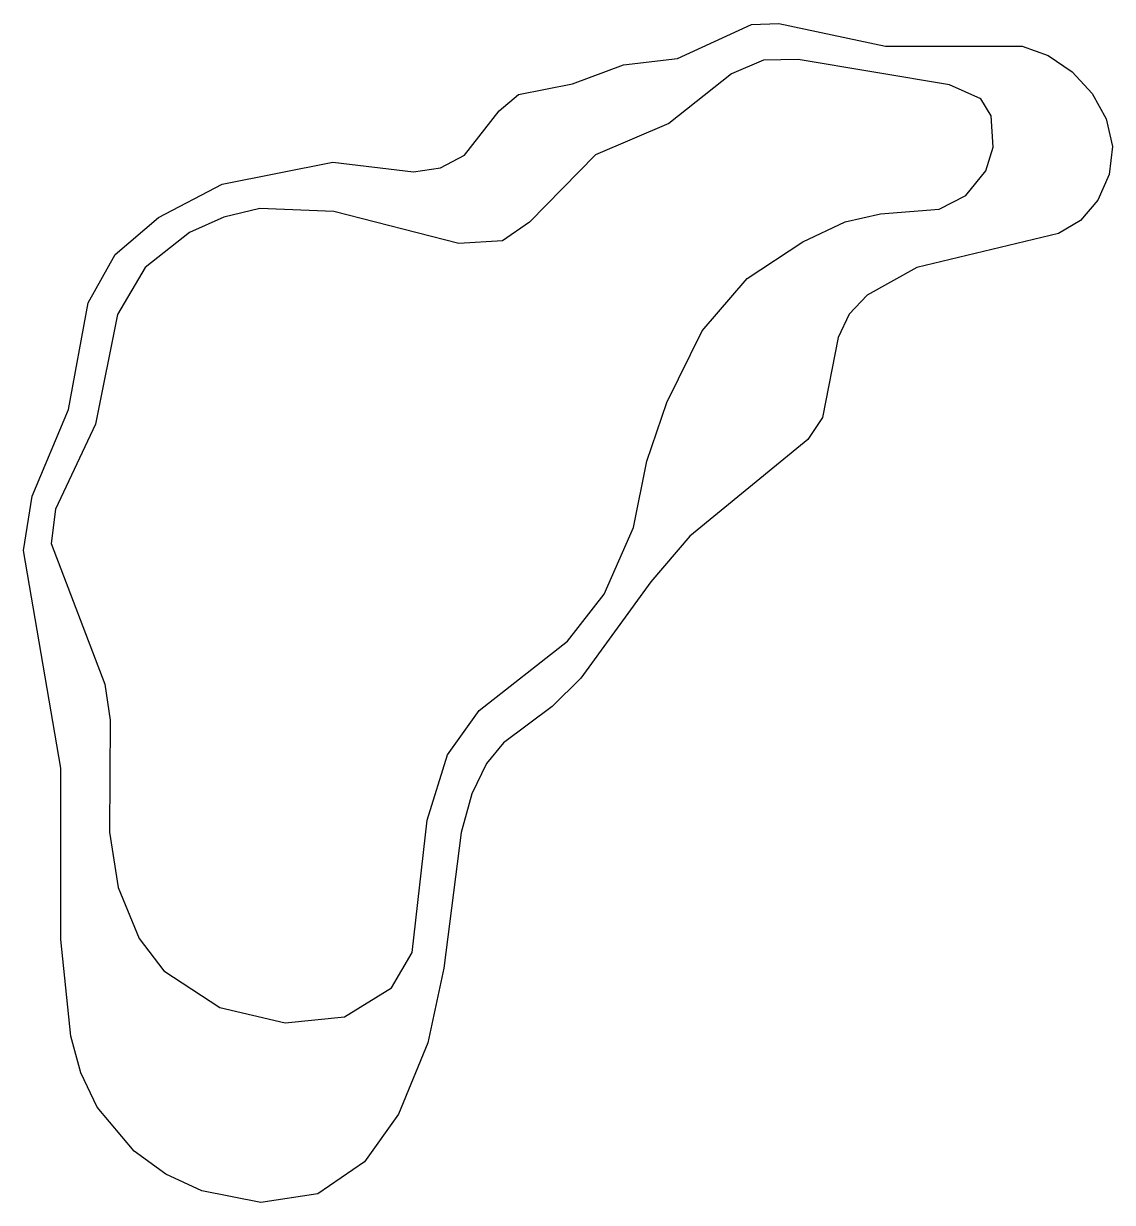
# Model space of a CAD drawing. Header units: millimetres. Extents: x 2385 to 2562, y 1457 to 1650.
import ezdxf

# ---------------------------------------------------------------- set-up
doc = ezdxf.new("R2010")
doc.units = ezdxf.units.MM
doc.layers.add('PAREDES', color=7, linetype='Continuous')

msp = doc.modelspace()

# ---------------------------------------------------------------- linework, layer by layer
at = {"layer": 'PAREDES'}
for points in [[(2555.72, 1642.07), (2558.98, 1638.55), (2561.27, 1634.4), (2562.28, 1629.9), (2561.77, 1625.31), (2559.92, 1621.1), (2557.07, 1617.81), (2553.48, 1615.67), (2530.35, 1610.13), (2522.24, 1605.6), (2519.33, 1602.47), (2517.5, 1598.68), (2514.94, 1585.6), (2512.57, 1582.01), (2493.31, 1566.23), (2486.93, 1558.79), (2475.51, 1543.06), (2470.84, 1538.41), (2462.92, 1532.47), (2460.12, 1529.13), (2457.74, 1524.16), (2455.99, 1517.82), (2453.13, 1495.67), (2450.52, 1483.47), (2445.75, 1471.85), (2440.2, 1464.04), (2432.61, 1458.84), (2423.29, 1457.42), (2413.66, 1459.29), (2407.78, 1462.05), (2402.61, 1465.81), (2396.58, 1473), (2393.93, 1478.57), (2392.25, 1484.57), (2390.62, 1500.36), (2390.65, 1528.36), (2384.56, 1563.91), (2385.98, 1572.75), (2391.87, 1586.9), (2395.09, 1604.37), (2399.52, 1612.23), (2406.59, 1618.29), (2416.99, 1623.75), (2435.04, 1627.33), (2448.19, 1625.75), (2452.6, 1626.4), (2456.55, 1628.49), (2462.17, 1635.69), (2465.37, 1638.36), (2474.15, 1640.11), (2482.48, 1643.2), (2491.31, 1644.25), (2503.36, 1649.83), (2507.85, 1649.96), (2525.24, 1646.29), (2547.54, 1646.29), (2551.8, 1644.74)], [(2540.81, 1637.69), (2535.68, 1639.94), (2510.97, 1644.08), (2505.34, 1643.97), (2500.12, 1641.76), (2489.9, 1633.62), (2477.92, 1628.5), (2467.15, 1617.52), (2462.74, 1614.47), (2455.63, 1614.02), (2435.21, 1619.28), (2423.15, 1619.74), (2417.25, 1618.35), (2411.66, 1615.81), (2404.39, 1610.13), (2399.91, 1602.43), (2396.31, 1584.53), (2389.77, 1570.67), (2389.08, 1565.06), (2397.84, 1542.04), (2398.68, 1536.2), (2398.56, 1517.89), (2399.98, 1508.87), (2403.41, 1500.55), (2407.44, 1495.25), (2416.59, 1489.23), (2427.24, 1486.73), (2436.93, 1487.72), (2444.62, 1492.49), (2447.99, 1498.25), (2450.45, 1519.87), (2453.76, 1530.54), (2458.91, 1537.78), (2473.33, 1549.11), (2479.34, 1556.74), (2484.11, 1567.67), (2486.29, 1578.5), (2489.56, 1588.06), (2495.32, 1599.77), (2502.69, 1608.34), (2511.74, 1614.32), (2518.65, 1617.56), (2524.45, 1618.91), (2533.98, 1619.66), (2538.37, 1621.88), (2541.62, 1625.92), (2542.81, 1629.79), (2542.51, 1634.88)]]:
    msp.add_lwpolyline(points, close=True, dxfattribs=at)

doc.saveas('drawing.dxf')
